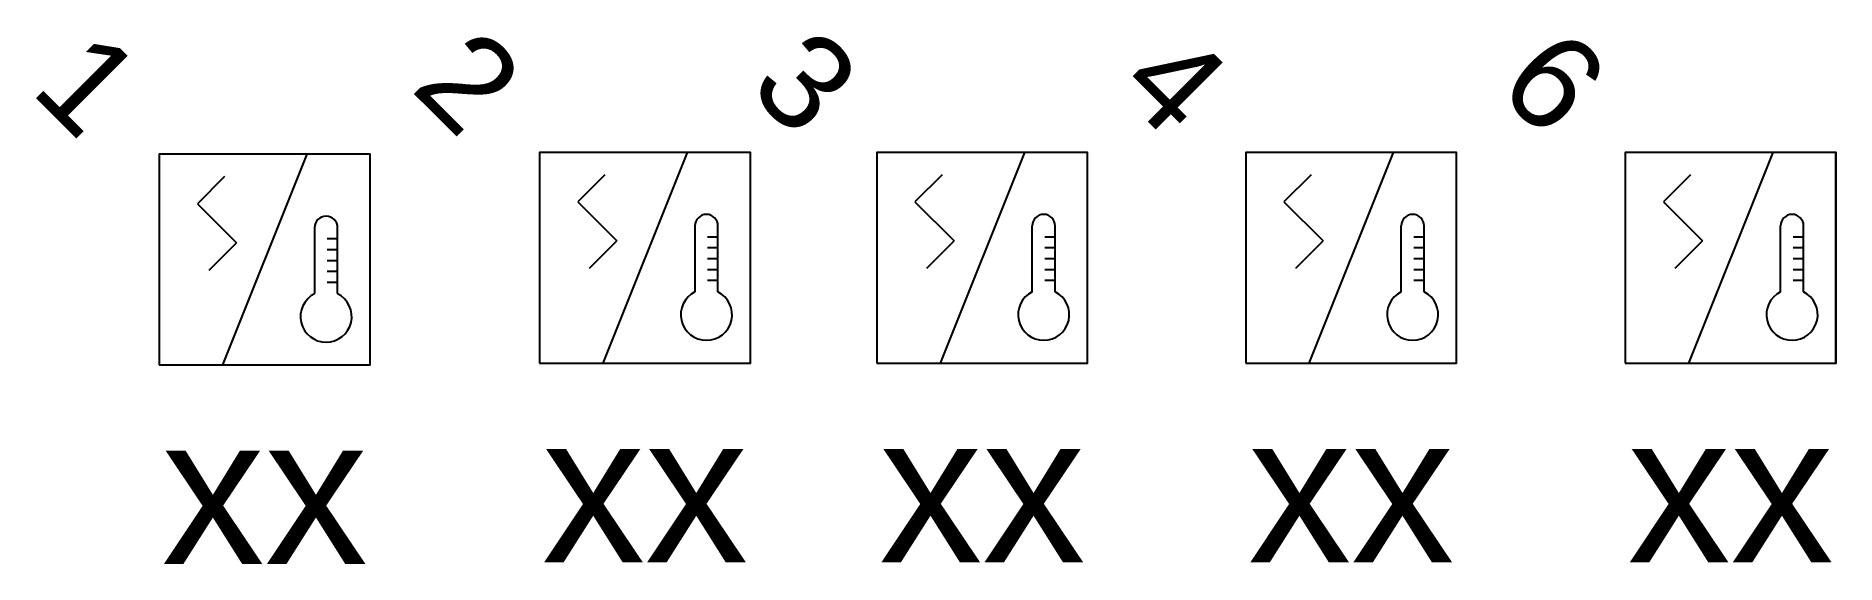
# Model space of a CAD drawing. Header units: millimetres. Extents: x 1645 to 5060, y -324 to 679.
import ezdxf
from ezdxf.enums import TextEntityAlignment as Align

# ---------------------------------------------------------------- set-up
doc = ezdxf.new("R2010")
doc.units = ezdxf.units.MM
doc.styles.add('opis_czujki', font='arial.ttf')
doc.styles.add('opis_czujki_2', font='arial.ttf')

# ---------------------------------------------------------------- blocks, each defined once
blk = doc.blocks.new('SSP_CZUJKA_MULTISENSOROWA')
at = {"style": 'opis_czujki_2', "flags": 8}
blk.add_attdef('FL_AN', text='', height=180, rotation=315, dxfattribs=at).set_placement((-284.9, 284.9), align=Align.MIDDLE_RIGHT)
blk.add_attdef('FL_WZ', text='', height=180, dxfattribs=at).set_placement((1916.3, 437.3), align=Align.MIDDLE_LEFT)
at = {"style": 'opis_czujki_2', "flags": 9}
blk.add_attdef('PLAN', (256.7, 8.9), '', height=180, dxfattribs=at)
at = {"style": 'opis_czujki_2', "flags": 8}
blk.add_attdef('RAW', text='', height=180, dxfattribs=at).set_placement((840.9, -130.5), align=Align.MIDDLE_RIGHT)
at = {"style": 'opis_czujki', "flags": 8}
blk.add_attdef('CENTRALA', text='', height=280, dxfattribs=at).set_placement((0, -437.9), align=Align.MIDDLE_CENTER)
blk.add_wipeout([(-200, 200), (200, 200), (200, -200), (-200, -200)])
for p, q in [((-75.9, 157.8), (-127.6, 106.2)), ((-127.6, 106.2), (-53.3, 31.9)), ((95, -64.6), (95, 60.6)), ((138.5, 39.2), (118.7, 39.2)), ((138.5, -64.6), (138.5, 60.6)), ((-105, -19.8), (-53.3, 31.9)), ((138.5, 18.6), (118.7, 18.6)), ((138.5, -2), (118.7, -2)), ((138.5, -22.6), (118.7, -22.6)), ((138.5, -43.2), (118.7, -43.2))]:
    blk.add_line(p, q)
blk.add_lwpolyline([(-200, -200), (200, -200), (200, 200), (-200, 200)], close=True)
blk.add_lwpolyline([(80, 200), (-80, -200)])
for centre, radius, start, end in [((116.7, 60.6), 21.8, 0, 180), ((116.7, -108.1), 48.6, 116.5786, 63.4214)]:
    blk.add_arc(centre, radius, start, end)

msp = doc.modelspace()

# ---------------------------------------------------------------- block references
for p, values in [((2078.3, 254.4), {'CENTRALA': 'xx', 'FL_AN': '1'}), ((2800, 257.9), {'CENTRALA': 'xx', 'FL_AN': '2'}), ((3440, 257.9), {'CENTRALA': 'xx', 'FL_AN': '3'}), ((4860, 257.9), {'CENTRALA': 'xx', 'FL_AN': '6'}), ((4140, 257.9), {'CENTRALA': 'xx', 'FL_AN': '4'})]:
    msp.add_blockref('SSP_CZUJKA_MULTISENSOROWA', p).add_auto_attribs(values)

doc.saveas('drawing.dxf')
